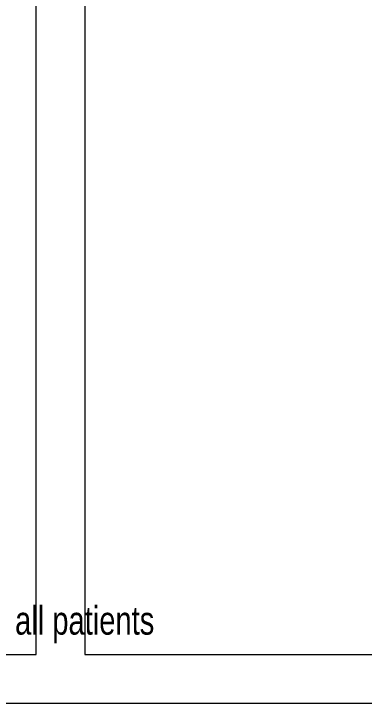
# Model space of a CAD drawing. Header units: metres. Extents: x -18745 to 220762, y -1579758 to -1356048.
# Drawn here: x 144410 to 145489, y -1460973 to -1458848 of the extents above; entities that cross this region are included whole.
import ezdxf

# ---------------------------------------------------------------- set-up
doc = ezdxf.new("R2010")
doc.units = ezdxf.units.M
doc.layers.get('0').update_dxf_attribs({"lineweight": 0})
doc.layers.add('A-100 - Copy$0$Medical Equipment and Furniture', color=8, linetype='Continuous', lineweight=0)
doc.layers.add('A-100 - Copy$0$Walls', color=8, linetype='Continuous', lineweight=0)
doc.styles.add('A-100 - Copy$0$X3G_ENTITY_257CFD', font='swisscl.ttf', dxfattribs={"height": 200})

# ---------------------------------------------------------------- blocks, each defined once
blk = doc.blocks.new('A-100 - Copy')
at = {"layer": 'A-100 - Copy$0$Walls'}
for p, q in [((144628.3, -1456495.2, 0), (144628.3, -1460822.7, 0)), ((144628.3, -1460822.7, 0), (150133.3, -1460822.7, 0))]:
    blk.add_line(p, q, dxfattribs=at)
at = {"layer": 'A-100 - Copy$0$Walls', "elevation": 0}
for points in [[(134463.3, -1460822.7), (144478.3, -1460822.7), (144478.3, -1456495.2)], [(134463.3, -1460972.7), (148420.5, -1460972.7)]]:
    blk.add_lwpolyline(points, dxfattribs=at)
at = {"layer": 'A-100 - Copy$0$Medical Equipment and Furniture', "insert": (144044.6, -1460673.9, 0), "char_height": 87.473, "width": 3260.537, "attachment_point": 2, "style": 'A-100 - Copy$0$X3G_ENTITY_257CFD'}
blk.add_mtext('59 is mobile, can be used on all patients', dxfattribs=at)

msp = doc.modelspace()

# ---------------------------------------------------------------- block references
msp.add_blockref('A-100 - Copy', (0, 0))

doc.saveas('drawing.dxf')
